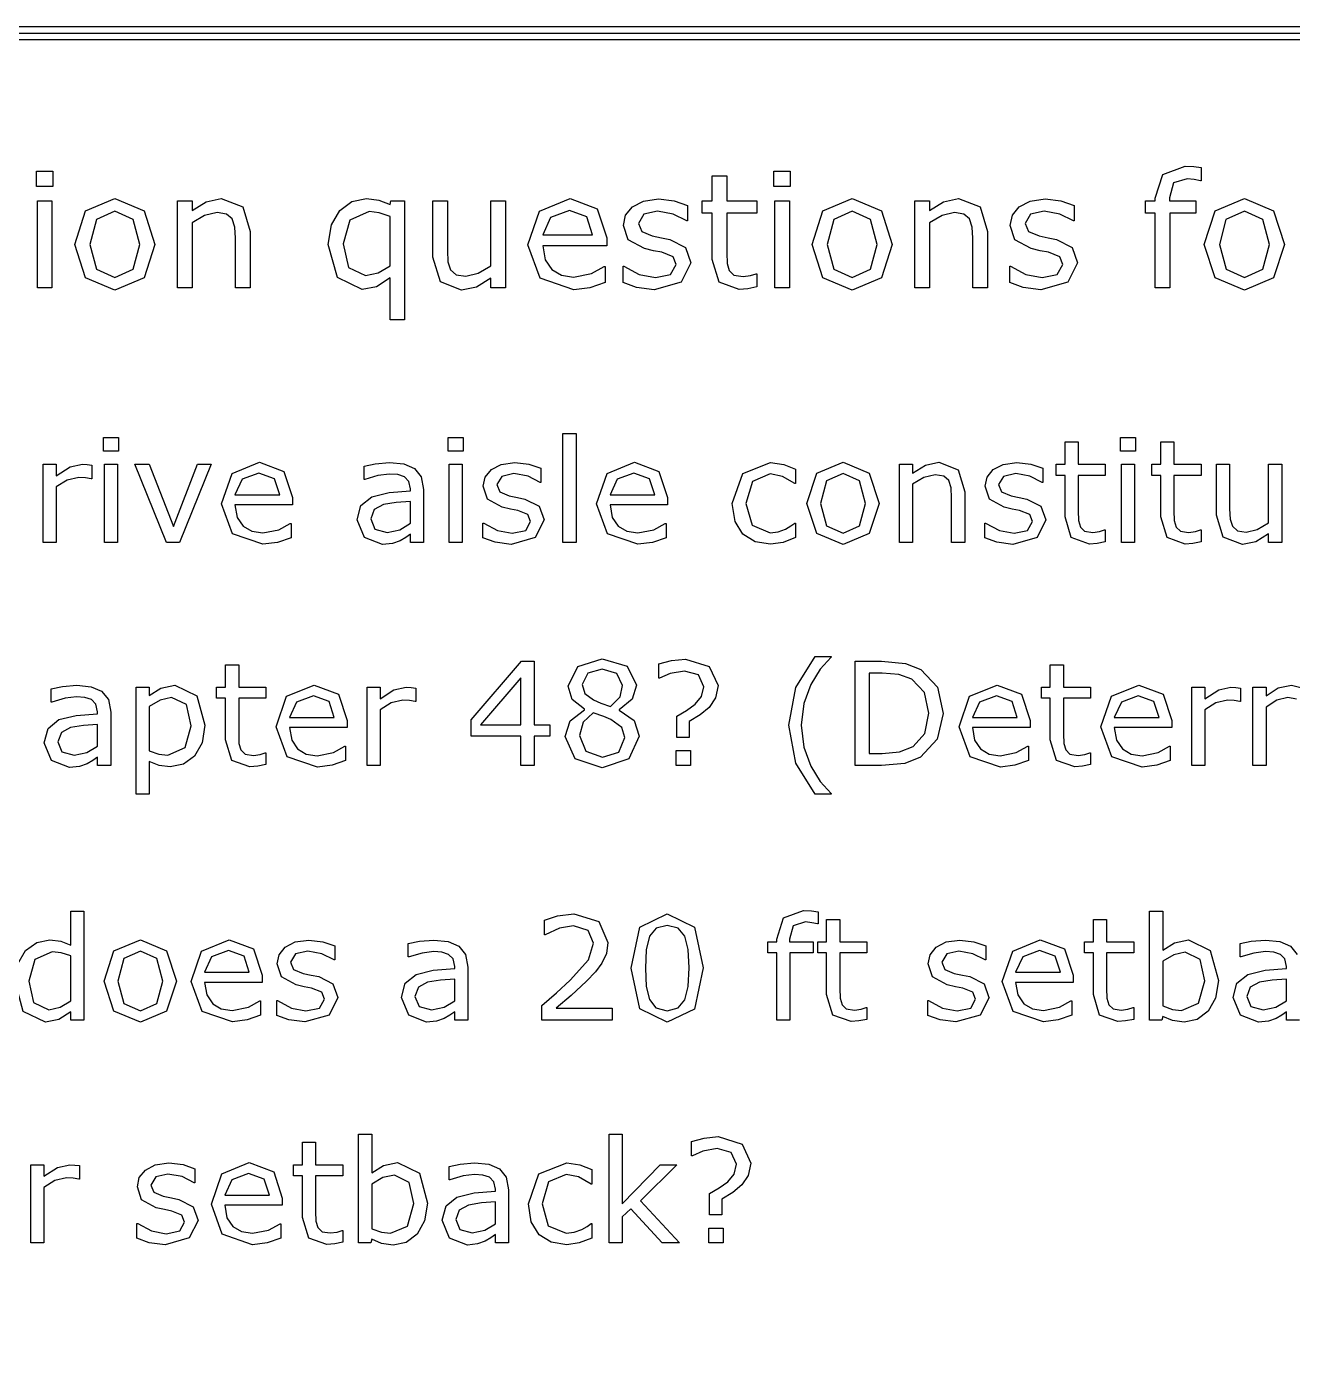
# Model space of a CAD drawing. Extents: x -17 to 192, y 167 to 459.
# Drawn here: x 128.22 to 149.25, y 263.16 to 285.33 of the extents above; entities that cross this region are included whole.
import ezdxf

# ---------------------------------------------------------------- set-up
doc = ezdxf.new("R2010")
doc.units = 0
doc.header["$MEASUREMENT"] = 0
doc.layers.add('Layer 1', color=7, linetype='Continuous')

msp = doc.modelspace()

# ---------------------------------------------------------------- linework, layer by layer
at = {"layer": 'Layer 1', "color": 7}
for points in [[(94.720714, 285.32699), (94.267482, 285.235512), (93.897411, 284.986025), (93.647924, 284.615954), (93.556446, 284.162722), (93.556446, 239.183612), (93.647924, 238.73038), (93.897411, 238.360309), (94.267482, 238.110822), (94.720714, 238.019344), (174.095614, 238.019344), (174.548846, 238.110822), (174.918917, 238.360309), (175.168404, 238.73038), (175.259882, 239.183612), (175.259882, 284.162722), (175.168404, 284.615954), (174.918917, 284.986025), (174.548846, 285.235512), (174.095614, 285.32699), (94.720714, 285.32699)], [(94.720714, 285.221054), (174.095614, 285.221054), (174.50833, 285.13814), (174.844648, 284.911756), (175.071032, 284.575438), (175.153946, 284.162722), (175.153946, 239.183612), (175.071032, 238.770896), (174.844648, 238.434578), (174.50833, 238.208194), (174.095614, 238.12528), (94.720714, 238.12528), (94.307998, 238.208194), (93.97168, 238.434578), (93.745296, 238.770896), (93.662382, 239.183612), (93.662382, 284.162722), (93.745296, 284.575438), (93.97168, 284.911756), (94.307998, 285.13814), (94.720714, 285.221054), (94.720714, 285.221054)], [(94.720714, 285.115118), (174.095614, 285.115118), (174.467815, 285.040769), (174.77038, 284.837488), (174.973661, 284.534923), (175.04801, 284.162722), (175.04801, 239.183612), (174.973661, 238.811411), (174.77038, 238.508846), (174.467815, 238.305565), (174.095614, 238.231216), (94.720714, 238.231216), (94.348513, 238.305565), (94.045948, 238.508846), (93.842667, 238.811411), (93.768318, 239.183612), (93.768318, 284.162722), (93.842667, 284.534923), (94.045948, 284.837488), (94.348513, 285.040769), (94.720714, 285.115118), (94.720714, 285.115118)], [(128.652709, 282.672376), (128.378823, 282.672376), (128.378823, 282.924299), (128.652709, 282.924299), (128.652709, 282.672376)], [(140.354823, 281.000646), (140.204961, 280.97093), (140.061559, 280.959315), (139.725663, 281.078171), (139.610683, 281.459284), (139.610683, 282.226678), (139.44661, 282.226678), (139.44661, 282.430799), (139.610683, 282.430799), (139.610683, 282.845501), (139.85356, 282.845501), (139.85356, 282.430799), (140.354823, 282.430799), (140.354823, 282.226678), (139.85356, 282.226678), (139.85356, 281.569097), (139.858719, 281.390813), (139.89489, 281.271957), (139.972405, 281.195733), (140.124853, 281.172476), (140.248876, 281.189277), (140.341893, 281.21899), (140.354805, 281.21899), (140.354823, 281.000646)], [(140.90905, 282.672376), (140.635167, 282.672376), (140.635167, 282.924299), (140.90905, 282.924299), (140.90905, 282.672376)], [(147.739374, 282.762808), (147.726463, 282.762808), (147.62182, 282.786065), (147.508131, 282.798977), (147.280754, 282.729214), (147.210991, 282.479876), (147.210991, 282.430783), (147.64895, 282.430783), (147.64895, 282.226662), (147.218744, 282.226662), (147.218744, 280.987726), (146.975857, 280.987726), (146.975857, 282.226668), (146.811783, 282.226668), (146.811783, 282.430788), (146.975857, 282.430788), (146.975857, 282.47859), (147.103756, 282.872621), (147.473241, 283.010855), (147.619227, 283.003102), (147.739374, 282.985005), (147.739374, 282.762808)], [(128.637207, 280.987726), (128.394327, 280.987726), (128.394327, 282.430788), (128.637207, 282.430788), (128.637207, 280.987726)], [(130.347693, 281.708611), (130.166827, 281.151799), (129.68236, 280.947676), (129.19531, 281.151799), (129.015735, 281.708611), (129.19531, 282.265424), (129.68236, 282.470838), (130.166827, 282.265424), (130.347693, 281.708611), (130.347693, 281.708611)], [(131.930283, 280.987726), (131.687404, 280.987726), (131.687404, 281.809381), (131.675789, 281.995414), (131.633157, 282.132357), (131.54014, 282.212457), (131.382525, 282.239587), (131.174528, 282.190494), (130.966532, 282.065179), (130.966532, 280.987726), (130.723653, 280.987726), (130.723653, 282.430788), (130.966532, 282.430788), (130.966532, 282.270591), (131.201659, 282.417869), (131.450997, 282.470838), (131.807564, 282.330019), (131.930297, 281.92436), (131.930283, 280.987726)], [(134.498598, 280.455459), (134.255719, 280.455459), (134.255719, 281.150505), (134.032218, 281.005813), (133.791924, 280.959304), (133.381095, 281.156967), (133.22865, 281.704735), (133.28162, 282.032882), (133.42373, 282.273176), (133.623974, 282.419162), (133.866854, 282.470838), (134.072268, 282.444988), (134.255719, 282.368767), (134.271224, 282.430778), (134.498601, 282.430778), (134.498598, 280.455459)], [(136.172911, 280.987726), (135.930032, 280.987726), (135.930032, 281.147923), (135.694905, 280.999354), (135.446859, 280.947676), (135.092876, 281.08591), (134.966267, 281.494154), (134.966267, 282.430788), (135.209147, 282.430788), (135.209147, 281.609134), (135.219492, 281.420515), (135.263415, 281.287448), (135.35385, 281.204766), (135.515338, 281.178943), (135.720752, 281.228034), (135.93004, 281.353351), (135.93004, 282.430801), (136.172919, 282.430801), (136.172911, 280.987726)], [(137.858853, 281.684066), (136.795613, 281.684066), (136.83566, 281.451521), (136.945473, 281.290033), (137.104379, 281.197016), (137.308499, 281.16601), (137.604348, 281.224144), (137.817512, 281.340418), (137.830423, 281.340418), (137.830423, 281.075575), (137.579792, 280.989017), (137.311076, 280.954137), (136.750388, 281.147923), (136.548849, 281.700859), (136.741344, 282.262841), (137.250357, 282.470838), (137.699942, 282.300306), (137.858845, 281.815839), (137.858853, 281.684066)], [(139.257992, 281.403722), (139.093918, 281.079452), (138.64821, 280.952843), (138.353655, 280.990311), (138.130154, 281.074284), (138.130154, 281.346876), (138.143065, 281.346876), (138.398864, 281.208642), (138.668874, 281.158258), (138.919503, 281.209933), (139.009937, 281.372715), (138.960844, 281.501906), (138.772225, 281.576836), (138.636576, 281.603966), (138.485422, 281.637555), (138.215413, 281.784835), (138.136607, 282.025129), (138.172781, 282.193076), (138.285175, 282.333895), (138.468627, 282.429497), (138.719258, 282.465671), (138.980222, 282.433373), (139.201138, 282.357149), (139.201138, 282.097477), (139.188226, 282.097477), (138.96214, 282.212457), (138.701177, 282.260256), (138.476384, 282.208581), (138.384659, 282.057427), (138.44021, 281.923069), (138.615909, 281.84943), (138.765772, 281.818424), (138.905297, 281.790003), (139.166263, 281.656936), (139.257989, 281.403722), (139.257992, 281.403722)], [(140.893548, 280.987726), (140.650669, 280.987726), (140.650669, 282.430788), (140.893548, 282.430788), (140.893548, 280.987726)], [(142.604035, 281.708611), (142.423169, 281.151799), (141.938702, 280.947676), (141.451652, 281.151799), (141.272077, 281.708611), (141.451652, 282.265424), (141.938702, 282.470838), (142.423169, 282.265424), (142.604035, 281.708611), (142.604035, 281.708611)], [(144.186625, 280.987726), (143.943746, 280.987726), (143.943746, 281.809381), (143.932131, 281.995414), (143.889498, 282.132357), (143.796482, 282.212457), (143.63887, 282.239587), (143.43087, 282.190494), (143.222874, 282.065179), (143.222874, 280.987726), (142.979994, 280.987726), (142.979994, 282.430788), (143.222874, 282.430788), (143.222874, 282.270591), (143.458001, 282.417869), (143.707338, 282.470838), (144.063906, 282.330019), (144.186638, 281.92436), (144.186625, 280.987726)], [(145.685239, 281.403722), (145.521166, 281.079452), (145.075457, 280.952843), (144.780902, 280.990311), (144.557401, 281.074284), (144.557401, 281.346876), (144.570313, 281.346876), (144.826112, 281.208642), (145.096121, 281.158258), (145.34675, 281.209933), (145.437185, 281.372715), (145.388091, 281.501906), (145.199473, 281.576836), (145.063824, 281.603966), (144.91267, 281.637555), (144.64266, 281.784835), (144.563854, 282.025129), (144.600028, 282.193076), (144.712423, 282.333895), (144.895874, 282.429497), (145.146506, 282.465671), (145.407472, 282.433373), (145.628388, 282.357149), (145.628388, 282.097477), (145.615477, 282.097477), (145.389393, 282.212457), (145.128427, 282.260256), (144.903635, 282.208581), (144.811909, 282.057427), (144.867461, 281.923069), (145.04316, 281.84943), (145.193022, 281.818424), (145.332547, 281.790003), (145.593514, 281.656936), (145.685239, 281.403722), (145.685239, 281.403722)], [(149.123008, 281.708611), (148.942142, 281.151799), (148.457677, 280.947676), (147.970628, 281.151799), (147.79105, 281.708611), (147.970628, 282.265424), (148.457677, 282.470838), (148.942142, 282.265424), (149.123008, 281.708611), (149.123008, 281.708611)], [(130.097062, 281.708611), (129.987252, 282.124607), (129.68236, 282.261548), (129.374885, 282.124607), (129.266366, 281.708611), (129.376179, 281.296492), (129.68236, 281.156967), (129.985958, 281.295201), (130.097062, 281.708611), (130.097062, 281.708611)], [(134.255719, 281.354629), (134.255719, 282.171116), (134.077435, 282.234417), (133.909486, 282.252515), (133.589094, 282.109113), (133.479282, 281.716374), (133.567131, 281.326218), (133.846184, 281.190566), (134.058057, 281.235783), (134.255719, 281.354639), (134.255719, 281.354629)], [(137.622435, 281.8701), (137.525542, 282.165948), (137.237445, 282.270591), (136.926095, 282.155611), (136.795613, 281.8701), (137.622435, 281.8701)], [(142.353406, 281.708611), (142.243594, 282.124607), (141.938702, 282.261548), (141.631227, 282.124607), (141.522708, 281.708611), (141.632521, 281.296492), (141.938702, 281.156967), (142.2423, 281.295201), (142.353406, 281.708611), (142.353406, 281.708611)], [(148.87238, 281.708611), (148.762567, 282.124607), (148.457677, 282.261548), (148.150203, 282.124607), (148.041681, 281.708611), (148.151494, 281.296492), (148.457677, 281.156967), (148.761276, 281.295201), (148.87238, 281.708611), (148.87238, 281.708611)], [(129.742047, 278.270583), (129.495551, 278.270583), (129.495551, 278.497312), (129.742047, 278.497312), (129.742047, 278.270583)], [(135.469597, 278.270583), (135.223101, 278.270583), (135.223101, 278.497312), (135.469597, 278.497312), (135.469597, 278.270583)], [(137.349713, 276.754398), (137.13112, 276.754398), (137.13112, 278.563587), (137.349713, 278.563587), (137.349713, 276.754398)], [(146.145674, 276.766026), (146.010801, 276.739282), (145.88174, 276.728831), (145.579432, 276.835802), (145.475949, 277.178802), (145.475949, 277.869459), (145.328285, 277.869459), (145.328285, 278.053167), (145.475949, 278.053167), (145.475949, 278.426401), (145.694542, 278.426401), (145.694542, 278.053167), (146.145674, 278.053167), (146.145674, 277.869459), (145.694542, 277.869459), (145.694542, 277.277635), (145.699199, 277.117178), (145.731755, 277.01021), (145.801518, 276.941609), (145.93872, 276.92068), (146.05034, 276.935788), (146.134057, 276.96253), (146.145672, 276.96253), (146.145674, 276.766026)], [(146.644482, 278.270583), (146.397986, 278.270583), (146.397986, 278.497312), (146.644482, 278.497312), (146.644482, 278.270583)], [(147.737437, 276.766013), (147.602561, 276.739269), (147.4735, 276.728818), (147.171193, 276.835789), (147.067712, 277.178789), (147.067712, 277.869446), (146.920045, 277.869446), (146.920045, 278.053154), (147.067712, 278.053154), (147.067712, 278.426388), (147.286302, 278.426388), (147.286302, 278.053154), (147.737437, 278.053154), (147.737437, 277.869446), (147.286302, 277.869446), (147.286302, 277.277621), (147.290959, 277.117165), (147.323513, 277.010197), (147.393279, 276.941596), (147.530478, 276.920667), (147.6421, 276.935775), (147.725814, 276.962516), (147.73743, 276.962516), (147.737437, 276.766013)], [(129.301376, 277.814796), (129.289761, 277.814796), (129.194416, 277.831068), (129.086283, 277.836889), (128.890947, 277.791542), (128.709562, 277.676433), (128.709562, 276.754398), (128.490972, 276.754398), (128.490972, 278.053154), (128.709562, 278.053154), (128.709562, 277.861305), (128.93862, 278.008971), (129.142094, 278.053154), (129.224647, 278.049661), (129.301387, 278.03921), (129.301376, 277.814796)], [(129.728093, 276.754398), (129.509502, 276.754398), (129.509502, 278.053154), (129.728093, 278.053154), (129.728093, 276.754398)], [(131.283812, 278.053154), (130.758263, 276.754398), (130.538508, 276.754398), (130.016449, 278.053154), (130.253642, 278.053154), (130.655943, 277.019497), (131.054754, 278.053154), (131.283812, 278.053154)], [(132.636053, 277.381103), (131.679136, 277.381103), (131.71518, 277.171815), (131.81401, 277.026474), (131.957025, 276.942757), (132.140735, 276.914854), (132.406996, 276.967176), (132.598845, 277.071821), (132.61046, 277.071821), (132.61046, 276.833463), (132.384893, 276.75556), (132.143045, 276.724167), (131.638427, 276.898575), (131.457042, 277.396218), (131.630289, 277.902), (132.088398, 278.089198), (132.493025, 277.935719), (132.63604, 277.499699), (132.636053, 277.381103)], [(134.813823, 276.754398), (134.596396, 276.754398), (134.596396, 276.892762), (134.517331, 276.836951), (134.421988, 276.781139), (134.296415, 276.736957), (134.130145, 276.718357), (133.83249, 276.834628), (133.710403, 277.131122), (133.773191, 277.369479), (133.954573, 277.513656), (134.239439, 277.584583), (134.596396, 277.612486), (134.596396, 277.646207), (134.569652, 277.769455), (134.495238, 277.846192), (134.383619, 277.882239), (134.247581, 277.891552), (134.055732, 277.868295), (133.837141, 277.803184), (133.825526, 277.803184), (133.825526, 278.025262), (134.010398, 278.063631), (134.248755, 278.08456), (134.487113, 278.061303), (134.663846, 277.984563), (134.775466, 277.8462), (134.813836, 277.635748), (134.813823, 276.754398)], [(135.455643, 276.754398), (135.237052, 276.754398), (135.237052, 278.053154), (135.455643, 278.053154), (135.455643, 276.754398)], [(136.816025, 277.128794), (136.668359, 276.836951), (136.267222, 276.723005), (136.00212, 276.756724), (135.800971, 276.832299), (135.800971, 277.077634), (135.812613, 277.077634), (136.042829, 276.953222), (136.285838, 276.907877), (136.511406, 276.954386), (136.592797, 277.100888), (136.548611, 277.217159), (136.378855, 277.284599), (136.256771, 277.30902), (136.120733, 277.339251), (135.877724, 277.471802), (135.806797, 277.688066), (135.839354, 277.83922), (135.94051, 277.965955), (136.105617, 278.051998), (136.331185, 278.084552), (136.566053, 278.055485), (136.764879, 277.986884), (136.764879, 277.753178), (136.753264, 277.753178), (136.549789, 277.856661), (136.314918, 277.89968), (136.112605, 277.853172), (136.030052, 277.717134), (136.080051, 277.596211), (136.238179, 277.529936), (136.373055, 277.50203), (136.498629, 277.476445), (136.733497, 277.356687), (136.816052, 277.128794), (136.816025, 277.128794)], [(138.869385, 277.381103), (137.912468, 277.381103), (137.948512, 277.171815), (138.047342, 277.026474), (138.190357, 276.942757), (138.374067, 276.914854), (138.64033, 276.967176), (138.832177, 277.071821), (138.843792, 277.071821), (138.843792, 276.833463), (138.618225, 276.75556), (138.37638, 276.724167), (137.871759, 276.898575), (137.690374, 277.396218), (137.863621, 277.902), (138.32173, 278.089198), (138.726357, 277.935719), (138.869372, 277.499699), (138.869385, 277.381103)], [(140.998321, 276.835789), (140.790194, 276.754398), (140.582068, 276.725331), (140.323946, 276.766026), (140.122794, 276.891598), (139.991408, 277.103214), (139.944899, 277.402031), (140.119307, 277.902), (140.582068, 278.083385), (140.800659, 278.051992), (140.998321, 277.975253), (140.998321, 277.732244), (140.986705, 277.732244), (140.779741, 277.852005), (140.572779, 277.893862), (140.27861, 277.768288), (140.171639, 277.402031), (140.276284, 277.040425), (140.572779, 276.914854), (140.707652, 276.93229), (140.8309, 276.977637), (140.92043, 277.028797), (140.986705, 277.07647), (140.998321, 277.07647), (140.998321, 276.835789)], [(142.385445, 277.403195), (142.222665, 276.902064), (141.786646, 276.718354), (141.3483, 276.902064), (141.186683, 277.403195), (141.3483, 277.904326), (141.786646, 278.089198), (142.222665, 277.904326), (142.385445, 277.403195), (142.385445, 277.403195)], [(143.809774, 276.754398), (143.591184, 276.754398), (143.591184, 277.493886), (143.580706, 277.661317), (143.542336, 277.784565), (143.45862, 277.856656), (143.316769, 277.881077), (143.129571, 277.836894), (142.942373, 277.724111), (142.942373, 276.754398), (142.723783, 276.754398), (142.723783, 278.053154), (142.942373, 278.053154), (142.942373, 277.908977), (143.153989, 278.041528), (143.378393, 278.089198), (143.699303, 277.962463), (143.809761, 277.59737), (143.809774, 276.754398)], [(145.158528, 277.128794), (145.010862, 276.836951), (144.609725, 276.723005), (144.344626, 276.756724), (144.143474, 276.832299), (144.143474, 277.077634), (144.15509, 277.077634), (144.385306, 276.953222), (144.628315, 276.907877), (144.853882, 276.954386), (144.935273, 277.100888), (144.891091, 277.217159), (144.721332, 277.284599), (144.599248, 277.30902), (144.46321, 277.339251), (144.220201, 277.471802), (144.149274, 277.688066), (144.181831, 277.83922), (144.282989, 277.965955), (144.448094, 278.051998), (144.673662, 278.084552), (144.908529, 278.055485), (145.107355, 277.986884), (145.107355, 277.753178), (145.09574, 277.753178), (144.892265, 277.856661), (144.657395, 277.89968), (144.455084, 277.853172), (144.372529, 277.717134), (144.422527, 277.596211), (144.580658, 277.529936), (144.715532, 277.50203), (144.841106, 277.476445), (145.075976, 277.356687), (145.158528, 277.128794), (145.158528, 277.128794)], [(146.630528, 276.754398), (146.411938, 276.754398), (146.411938, 278.053154), (146.630528, 278.053154), (146.630528, 276.754398)], [(149.07805, 276.754398), (148.85946, 276.754398), (148.85946, 276.898575), (148.647846, 276.764862), (148.424605, 276.718354), (148.106017, 276.842763), (147.992072, 277.210185), (147.992072, 278.053154), (148.210663, 278.053154), (148.210663, 277.313666), (148.219976, 277.143909), (148.259507, 277.024148), (148.340898, 276.949734), (148.486239, 276.926477), (148.671111, 276.97066), (148.859471, 277.083444), (148.859471, 278.053151), (149.078061, 278.053151), (149.07805, 276.754398)], [(132.423276, 277.548533), (132.336072, 277.814796), (132.076786, 277.908977), (131.796568, 277.805496), (131.679136, 277.548533), (132.423276, 277.548533)], [(138.656608, 277.548533), (138.569404, 277.814796), (138.310118, 277.908977), (138.029903, 277.805496), (137.912468, 277.548533), (138.656608, 277.548533)], [(142.159877, 277.403195), (142.061047, 277.777591), (141.786646, 277.900839), (141.509918, 277.777591), (141.41225, 277.403195), (141.51108, 277.032287), (141.786646, 276.906713), (142.059883, 277.031125), (142.159877, 277.403195), (142.159877, 277.403195)], [(134.596396, 277.074147), (134.596396, 277.435752), (134.360364, 277.418316), (134.146423, 277.384598), (133.994107, 277.300881), (133.935971, 277.14624), (134.003408, 276.977645), (134.209211, 276.921834), (134.419663, 276.966017), (134.596396, 277.074152), (134.596396, 277.074147)], [(141.586658, 272.571195), (141.320395, 272.571195), (141.000646, 273.08628), (140.886701, 273.71531), (141.000646, 274.344341), (141.320395, 274.859425), (141.586658, 274.859425), (141.586658, 274.84781), (141.406437, 274.65131), (141.248307, 274.393185), (141.134359, 274.078091), (141.09134, 273.715321), (141.133197, 273.35139), (141.248307, 273.037457), (141.407599, 272.779332), (141.586658, 272.582834), (141.586658, 272.571195)], [(132.191895, 273.061856), (132.057019, 273.035112), (131.927958, 273.024661), (131.62565, 273.131632), (131.522169, 273.474632), (131.522169, 274.165289), (131.374503, 274.165289), (131.374503, 274.348997), (131.522169, 274.348997), (131.522169, 274.722231), (131.74076, 274.722231), (131.74076, 274.348997), (132.191895, 274.348997), (132.191895, 274.165289), (131.74076, 274.165289), (131.74076, 273.573465), (131.745417, 273.413008), (131.777971, 273.30604), (131.847733, 273.237439), (131.984936, 273.216511), (132.096555, 273.231618), (132.180272, 273.25836), (132.191887, 273.25836), (132.191895, 273.061856)], [(136.911368, 273.537407), (136.654408, 273.537407), (136.654408, 273.050236), (136.431166, 273.050236), (136.431166, 273.537415), (135.602148, 273.537415), (135.602148, 273.80484), (136.440466, 274.781524), (136.654408, 274.781524), (136.654408, 273.723449), (136.911368, 273.723449), (136.911368, 273.537407)], [(138.398483, 273.532756), (138.222914, 273.159525), (137.783407, 273.010697), (137.334598, 273.156035), (137.168328, 273.528105), (137.252045, 273.788555), (137.488074, 273.974588), (137.488074, 273.981573), (137.281112, 274.144353), (137.214837, 274.365269), (137.375293, 274.690831), (137.783407, 274.821056), (138.197334, 274.696646), (138.351975, 274.380385), (138.278725, 274.149004), (138.063622, 273.972271), (138.063622, 273.965286), (138.312443, 273.793204), (138.398483, 273.532753), (138.398483, 273.532756)], [(138.12292, 274.378051), (138.026413, 274.575716), (137.782243, 274.65013), (137.54156, 274.580364), (137.448543, 274.392005), (137.495051, 274.246664), (137.638066, 274.138532), (137.761314, 274.083885), (137.919445, 274.028074), (138.078737, 274.187366), (138.12292, 274.378051), (138.12292, 274.378051)], [(139.708867, 274.374564), (139.668172, 274.171089), (139.561201, 274.014122), (139.411212, 273.88971), (139.230991, 273.776926), (139.230991, 273.515315), (139.022865, 273.515315), (139.022865, 273.869943), (139.185644, 273.964124), (139.329821, 274.067605), (139.434466, 274.192017), (139.471674, 274.357123), (139.382144, 274.552459), (139.153087, 274.617573), (138.91473, 274.578039), (138.737999, 274.497812), (138.726383, 274.497812), (138.726383, 274.735008), (138.932184, 274.790816), (139.16938, 274.816402), (139.56354, 274.694318), (139.708881, 274.374569), (139.708867, 274.374564)], [(143.45282, 273.914137), (143.349339, 273.486256), (143.076099, 273.1886), (142.811, 273.082793), (142.427302, 273.050236), (141.990121, 273.050236), (141.990121, 274.781524), (142.422653, 274.781524), (142.824951, 274.744316), (143.078425, 274.644322), (143.35399, 274.350156), (143.45282, 273.914137), (143.45282, 273.914137)], [(145.900342, 273.06187), (145.765466, 273.035126), (145.636405, 273.024675), (145.334098, 273.131646), (145.230617, 273.474646), (145.230617, 274.165303), (145.08295, 274.165303), (145.08295, 274.34901), (145.230617, 274.34901), (145.230617, 274.722244), (145.449207, 274.722244), (145.449207, 274.34901), (145.900342, 274.34901), (145.900342, 274.165303), (145.449207, 274.165303), (145.449207, 273.573478), (145.453864, 273.413022), (145.486421, 273.306053), (145.556183, 273.237452), (145.693383, 273.216524), (145.805005, 273.231631), (145.888719, 273.258373), (145.900335, 273.258373), (145.900342, 273.06187)], [(136.431166, 273.723441), (136.431166, 274.504789), (135.760276, 273.723441), (136.431166, 273.723441)], [(143.212137, 273.917629), (143.141213, 274.260632), (142.929597, 274.480384), (142.712168, 274.560613), (142.436604, 274.58387), (142.22034, 274.58387), (142.22034, 273.247906), (142.436604, 273.247906), (142.726122, 273.272327), (142.954015, 273.363018), (143.147026, 273.580447), (143.212137, 273.917634), (143.212137, 273.917629)], [(129.612983, 273.050236), (129.395557, 273.050236), (129.395557, 273.1886), (129.316492, 273.132789), (129.221149, 273.076977), (129.095575, 273.032795), (128.929306, 273.014195), (128.63165, 273.130466), (128.509564, 273.42696), (128.572352, 273.665317), (128.753737, 273.809494), (129.038603, 273.880421), (129.395557, 273.908324), (129.395557, 273.942045), (129.368813, 274.065293), (129.294399, 274.14203), (129.182779, 274.178077), (129.046741, 274.18739), (128.854892, 274.164133), (128.636302, 274.099022), (128.624687, 274.099022), (128.624687, 274.3211), (128.809559, 274.359469), (129.047916, 274.380398), (129.286274, 274.357141), (129.463007, 274.280401), (129.574629, 274.142038), (129.612997, 273.931586), (129.612983, 273.050236)], [(131.176841, 273.71531), (131.131494, 273.425793), (131.003595, 273.204877), (130.822212, 273.071165), (130.602458, 273.024656), (130.418747, 273.046749), (130.252481, 273.115347), (130.252481, 272.571195), (130.03389, 272.571195), (130.03389, 274.348992), (130.252481, 274.348992), (130.252481, 274.212954), (130.447817, 274.33504), (130.680359, 274.385036), (131.045454, 274.207141), (131.176841, 273.71531), (131.176841, 273.71531)], [(133.542972, 273.676933), (132.586055, 273.676933), (132.622099, 273.467645), (132.720931, 273.322304), (132.863944, 273.238587), (133.047654, 273.210684), (133.313918, 273.263006), (133.505767, 273.367651), (133.517382, 273.367651), (133.517382, 273.129293), (133.291814, 273.05139), (133.04997, 273.019997), (132.545349, 273.194405), (132.363967, 273.692048), (132.53721, 274.19783), (132.995323, 274.385028), (133.399947, 274.231549), (133.542962, 273.795529), (133.542972, 273.676933)], [(133.330195, 273.844363), (133.242991, 274.110626), (132.983705, 274.204807), (132.70349, 274.101326), (132.586055, 273.844363), (133.330195, 273.844363)], [(134.684762, 274.110626), (134.673147, 274.110626), (134.577804, 274.126898), (134.469672, 274.132719), (134.274335, 274.087372), (134.09295, 273.972263), (134.09295, 273.050236), (133.87436, 273.050236), (133.87436, 274.348992), (134.09295, 274.348992), (134.09295, 274.157143), (134.322008, 274.304809), (134.525483, 274.348992), (134.608035, 274.345499), (134.684775, 274.335048), (134.684762, 274.110626)], [(144.894591, 273.676946), (143.937674, 273.676946), (143.973718, 273.467658), (144.07255, 273.322317), (144.215563, 273.238601), (144.399273, 273.210698), (144.665536, 273.263019), (144.857383, 273.367664), (144.868998, 273.367664), (144.868998, 273.129307), (144.64343, 273.051403), (144.401586, 273.02001), (143.896965, 273.194418), (143.71558, 273.692061), (143.888826, 274.197844), (144.346936, 274.385041), (144.751563, 274.231562), (144.894578, 273.795542), (144.894591, 273.676946)], [(144.681813, 273.844377), (144.594609, 274.11064), (144.335323, 274.204821), (144.055109, 274.10134), (143.937674, 273.844377), (144.681813, 273.844377)], [(147.25142, 273.676946), (146.294502, 273.676946), (146.330549, 273.467658), (146.429379, 273.322317), (146.572394, 273.238601), (146.756102, 273.210698), (147.022365, 273.263019), (147.214214, 273.367664), (147.225829, 273.367664), (147.225829, 273.129307), (147.000264, 273.051403), (146.758417, 273.02001), (146.253799, 273.194418), (146.072414, 273.692061), (146.245658, 274.197844), (146.70377, 274.385041), (147.108397, 274.231562), (147.251409, 273.795542), (147.25142, 273.676946)], [(147.038642, 273.844377), (146.951438, 274.11064), (146.692152, 274.204821), (146.411938, 274.10134), (146.294502, 273.844377), (147.038642, 273.844377)], [(148.393209, 274.11064), (148.381594, 274.11064), (148.286251, 274.126912), (148.178119, 274.132732), (147.98278, 274.087385), (147.801398, 273.972276), (147.801398, 273.050236), (147.582807, 273.050236), (147.582807, 274.348992), (147.801398, 274.348992), (147.801398, 274.157143), (148.030453, 274.304809), (148.233927, 274.348992), (148.31648, 274.345499), (148.39322, 274.335048), (148.393209, 274.11064)], [(149.321102, 274.15133), (149.176925, 274.176915), (148.996704, 274.132732), (148.817645, 274.019949), (148.817645, 273.050236), (148.599055, 273.050236), (148.599055, 274.348992), (148.817645, 274.348992), (148.817645, 274.204815), (149.02112, 274.337366), (149.238549, 274.385036), (149.462953, 274.329225)], [(130.951273, 273.70949), (130.871046, 274.060631), (130.62455, 274.176902), (130.435027, 274.136206), (130.252481, 274.029238), (130.252481, 273.293237), (130.411773, 273.236264), (130.564088, 273.221157), (130.848954, 273.344405), (130.951273, 273.709497), (130.951273, 273.70949)], [(138.158964, 273.510663), (138.111291, 273.681584), (137.927584, 273.811809), (137.807823, 273.859479), (137.634579, 273.921103), (137.465984, 273.766462), (137.403196, 273.545546), (137.511331, 273.28626), (137.78573, 273.18394), (138.056645, 273.271144), (138.158964, 273.510663), (138.158964, 273.510663)], [(129.395557, 273.369985), (129.395557, 273.73159), (129.159525, 273.714154), (128.945583, 273.680436), (128.793268, 273.596719), (128.735131, 273.442078), (128.802571, 273.273483), (129.008372, 273.217672), (129.218824, 273.261855), (129.395557, 273.36999), (129.395557, 273.369985)], [(139.249594, 273.050236), (139.0124, 273.050236), (139.0124, 273.295571), (139.249594, 273.295571), (139.249594, 273.050236)], [(129.167664, 268.816908), (128.949073, 268.816908), (128.949073, 268.952946), (128.752573, 268.826211), (128.530495, 268.780864), (128.160751, 268.959923), (128.024713, 269.456402), (128.071221, 269.750571), (128.199118, 269.970326), (128.382829, 270.1052), (128.601419, 270.151708), (128.782804, 270.129615), (128.949073, 270.06334), (128.949073, 270.626095), (129.167664, 270.626095), (129.167664, 268.816908)], [(137.950838, 268.816908), (136.778817, 268.816908), (136.778817, 269.059917), (137.022988, 269.269205), (137.252045, 269.477331), (137.557839, 269.820334), (137.640392, 270.095897), (137.550862, 270.306349), (137.303202, 270.383089), (137.074147, 270.345883), (136.833464, 270.231935), (136.821849, 270.231935), (136.821849, 270.476108), (137.041601, 270.550522), (137.309028, 270.58424), (137.726442, 270.455177), (137.877596, 270.107525), (137.852011, 269.922653), (137.778761, 269.761035), (137.67179, 269.619185), (137.524126, 269.464541), (137.267163, 269.227348), (137.019506, 269.015732), (137.950843, 269.015732), (137.950838, 268.816908)], [(139.462371, 269.683134), (139.315869, 268.998293), (138.863572, 268.780864), (138.407786, 269.00178), (138.264771, 269.680809), (138.410112, 270.36216), (138.863572, 270.583076), (139.318195, 270.358673), (139.462371, 269.683134), (139.462371, 269.683134)], [(141.37039, 270.414484), (141.358775, 270.414484), (141.264594, 270.435412), (141.162275, 270.447028), (140.957638, 270.384242), (140.89485, 270.159836), (140.89485, 270.115653), (141.289013, 270.115653), (141.289013, 269.931945), (140.901827, 269.931945), (140.901827, 268.816908), (140.683237, 268.816908), (140.683237, 269.931956), (140.53557, 269.931956), (140.53557, 270.115664), (140.683237, 270.115664), (140.683237, 270.158685), (140.798346, 270.513314), (141.130882, 270.637726), (141.262269, 270.630741), (141.370401, 270.614469), (141.37039, 270.414484)], [(142.183131, 268.828536), (142.048257, 268.801792), (141.919194, 268.791341), (141.616889, 268.898312), (141.513406, 269.241312), (141.513406, 269.931969), (141.365742, 269.931969), (141.365742, 270.115677), (141.513406, 270.115677), (141.513406, 270.488911), (141.731996, 270.488911), (141.731996, 270.115677), (142.183131, 270.115677), (142.183131, 269.931969), (141.731996, 269.931969), (141.731996, 269.340145), (141.736653, 269.179688), (141.76921, 269.07272), (141.838972, 269.004119), (141.976174, 268.98319), (142.087794, 268.998298), (142.171511, 269.02504), (142.183126, 269.02504), (142.183131, 268.828536)], [(146.617738, 268.828536), (146.482864, 268.801792), (146.353803, 268.791341), (146.051496, 268.898312), (145.948012, 269.241312), (145.948012, 269.931969), (145.800349, 269.931969), (145.800349, 270.115677), (145.948012, 270.115677), (145.948012, 270.488911), (146.166606, 270.488911), (146.166606, 270.115677), (146.617738, 270.115677), (146.617738, 269.931969), (146.166606, 269.931969), (146.166606, 269.340145), (146.171262, 269.179688), (146.203819, 269.07272), (146.273582, 269.004119), (146.410784, 268.98319), (146.522404, 268.998298), (146.60612, 269.02504), (146.617735, 269.02504), (146.617738, 268.828536)], [(148.024629, 269.476169), (147.978121, 269.183165), (147.854873, 268.964574), (147.673488, 268.826211), (147.456059, 268.780864), (147.263048, 268.807605), (147.100266, 268.877371), (147.086315, 268.816908), (146.881676, 268.816908), (146.881676, 270.626097), (147.100266, 270.626097), (147.100266, 269.979626), (147.295605, 270.102874), (147.528147, 270.151708), (147.890917, 269.974975), (148.024629, 269.476169), (148.024629, 269.476169)], [(139.156577, 269.155259), (139.211224, 269.376176), (139.226332, 269.683134), (139.211224, 269.99009), (139.155413, 270.211006), (139.043793, 270.345883), (138.863572, 270.39123), (138.682188, 270.345883), (138.569404, 270.208681), (138.514757, 269.984277), (138.500813, 269.680809), (138.513593, 269.377337), (138.56824, 269.158747), (138.676375, 269.020383), (138.863572, 268.972713), (139.044955, 269.018057), (139.156577, 269.155259), (139.156577, 269.155259)], [(130.704777, 269.465705), (130.541998, 268.964574), (130.105978, 268.780864), (129.667633, 268.964574), (129.506015, 269.465705), (129.667633, 269.966836), (130.105978, 270.151708), (130.541998, 269.966836), (130.704777, 269.465705), (130.704777, 269.465705)], [(132.130268, 269.443613), (131.173354, 269.443613), (131.209398, 269.234325), (131.308228, 269.088984), (131.451243, 269.005267), (131.634951, 268.977364), (131.901214, 269.029686), (132.093063, 269.134331), (132.104678, 269.134331), (132.104678, 268.895973), (131.87911, 268.81807), (131.637263, 268.786677), (131.132645, 268.961085), (130.95126, 269.458728), (131.124506, 269.96451), (131.582616, 270.151708), (131.987243, 269.998229), (132.130255, 269.562209), (132.130268, 269.443613)], [(133.389493, 269.191304), (133.241829, 268.899461), (132.84069, 268.785515), (132.575591, 268.819234), (132.374441, 268.894809), (132.374441, 269.140144), (132.386057, 269.140144), (132.616276, 269.015732), (132.859285, 268.970387), (133.084852, 269.016896), (133.166241, 269.163398), (133.122058, 269.279669), (132.952301, 269.347109), (132.830215, 269.37153), (132.694177, 269.401761), (132.451171, 269.534312), (132.380244, 269.750576), (132.412801, 269.90173), (132.513956, 270.028465), (132.679061, 270.114508), (132.904629, 270.147062), (133.139499, 270.117995), (133.338323, 270.049394), (133.338323, 269.815688), (133.326707, 269.815688), (133.12323, 269.919171), (132.888362, 269.96219), (132.686049, 269.915682), (132.603496, 269.779644), (132.653492, 269.658721), (132.811623, 269.592446), (132.946499, 269.56454), (133.072073, 269.538955), (133.30694, 269.419197), (133.389493, 269.191304), (133.389493, 269.191304)], [(135.548662, 268.816908), (135.331233, 268.816908), (135.331233, 268.955272), (135.252168, 268.899461), (135.156825, 268.843649), (135.031252, 268.799467), (134.864982, 268.780867), (134.567327, 268.897138), (134.445243, 269.193632), (134.508028, 269.431989), (134.689413, 269.576166), (134.974279, 269.647093), (135.331233, 269.674996), (135.331233, 269.708717), (135.304492, 269.831965), (135.230078, 269.908702), (135.118456, 269.944749), (134.982418, 269.954062), (134.790568, 269.930805), (134.571978, 269.865694), (134.560363, 269.865694), (134.560363, 270.087772), (134.745235, 270.126141), (134.98359, 270.14707), (135.221947, 270.123813), (135.398681, 270.047073), (135.510303, 269.90871), (135.548673, 269.698258), (135.548662, 268.816908)], [(144.212075, 269.191304), (144.064409, 268.899461), (143.663272, 268.785515), (143.398173, 268.819234), (143.197021, 268.894809), (143.197021, 269.140144), (143.208636, 269.140144), (143.438855, 269.015732), (143.681862, 268.970387), (143.907429, 269.016896), (143.98882, 269.163398), (143.944638, 269.279669), (143.774881, 269.347109), (143.652795, 269.37153), (143.516757, 269.401761), (143.273748, 269.534312), (143.202824, 269.750576), (143.235378, 269.90173), (143.336536, 270.028465), (143.501641, 270.114508), (143.727209, 270.147062), (143.962076, 270.117995), (144.160902, 270.049394), (144.160902, 269.815688), (144.149261, 269.815688), (143.945786, 269.919171), (143.710918, 269.96219), (143.508605, 269.915682), (143.426052, 269.779644), (143.476048, 269.658721), (143.634179, 269.592446), (143.769052, 269.56454), (143.894626, 269.538955), (144.129496, 269.419197), (144.212049, 269.191304), (144.212075, 269.191304)], [(145.611987, 269.443613), (144.655072, 269.443613), (144.691116, 269.234325), (144.789946, 269.088984), (144.932961, 269.005267), (145.116669, 268.977364), (145.382932, 269.029686), (145.574781, 269.134331), (145.586396, 269.134331), (145.586396, 268.895973), (145.360829, 268.81807), (145.118981, 268.786677), (144.614363, 268.961085), (144.432978, 269.458728), (144.606225, 269.96451), (145.064334, 270.151708), (145.468961, 269.998229), (145.611973, 269.562209), (145.611987, 269.443613)], [(149.374545, 268.816908), (149.157116, 268.816908), (149.157116, 268.955272), (149.07805, 268.899461), (148.982708, 268.843649), (148.857134, 268.799467), (148.690865, 268.780867), (148.393209, 268.897138), (148.271125, 269.193632), (148.333911, 269.431989), (148.515296, 269.576166), (148.800162, 269.647093), (149.157116, 269.674996), (149.157116, 269.708717), (149.130374, 269.831965), (149.05596, 269.908702), (148.944338, 269.944749), (148.8083, 269.954062), (148.616451, 269.930805), (148.39786, 269.865694), (148.386245, 269.865694), (148.386245, 270.087772), (148.571117, 270.126141), (148.809475, 270.14707), (149.04783, 270.123813), (149.224563, 270.047073), (149.336186, 269.90871)], [(128.949073, 269.136657), (128.949073, 269.881958), (128.790943, 269.936605), (128.638627, 269.951712), (128.352597, 269.823813), (128.250278, 269.461046), (128.329343, 269.108743), (128.582816, 268.988982), (128.771176, 269.029678), (128.949073, 269.136649), (128.949073, 269.136657)], [(130.47921, 269.465705), (130.38038, 269.840101), (130.105978, 269.963349), (129.829251, 269.840101), (129.731583, 269.465705), (129.830412, 269.094797), (130.105978, 268.969223), (130.379216, 269.093635), (130.47921, 269.465705), (130.47921, 269.465705)], [(131.917493, 269.611043), (131.830289, 269.877306), (131.571003, 269.971487), (131.290786, 269.868006), (131.173354, 269.611043), (131.917493, 269.611043)], [(145.399212, 269.611043), (145.312008, 269.877306), (145.052722, 269.971487), (144.772505, 269.868006), (144.655072, 269.611043), (145.399212, 269.611043)], [(147.799062, 269.470349), (147.722322, 269.822651), (147.474662, 269.943574), (147.281651, 269.901717), (147.100266, 269.79591), (147.100266, 269.05177), (147.259561, 268.993634), (147.411876, 268.977362), (147.695578, 269.095958), (147.799062, 269.470354), (147.799062, 269.470349)], [(135.331233, 269.136657), (135.331233, 269.498262), (135.095201, 269.480826), (134.881262, 269.447108), (134.728944, 269.363391), (134.67081, 269.20875), (134.738247, 269.040155), (134.944048, 268.984344), (135.1545, 269.028527), (135.331233, 269.136662), (135.331233, 269.136657)], [(149.157116, 269.136657), (149.157116, 269.498262), (148.921084, 269.480826), (148.707145, 269.447108), (148.554827, 269.363391), (148.496693, 269.20875), (148.56413, 269.040155), (148.76993, 268.984344), (148.980382, 269.028527), (149.157116, 269.136662), (149.157116, 269.136657)], [(134.877772, 265.772007), (134.831264, 265.479003), (134.708016, 265.260412), (134.526631, 265.122049), (134.309205, 265.076702), (134.116191, 265.103443), (133.953412, 265.173209), (133.939461, 265.112746), (133.734821, 265.112746), (133.734821, 266.921935), (133.953412, 266.921935), (133.953412, 266.275464), (134.148748, 266.398712), (134.381293, 266.447546), (134.74406, 266.270813), (134.877772, 265.772007), (134.877772, 265.772007)], [(139.068209, 265.112746), (138.779856, 265.112746), (138.258958, 265.681316), (138.117107, 265.54644), (138.117107, 265.112746), (137.898514, 265.112746), (137.898514, 266.921935), (138.117107, 266.921935), (138.117107, 265.761543), (138.748463, 266.411502), (139.024026, 266.411502), (138.420576, 265.811539), (139.068209, 265.112746)], [(140.251858, 266.437082), (140.211162, 266.233607), (140.104191, 266.07664), (139.954202, 265.952228), (139.773979, 265.839444), (139.773979, 265.577833), (139.565852, 265.577833), (139.565852, 265.932461), (139.728634, 266.026642), (139.872811, 266.130123), (139.977456, 266.254535), (140.014662, 266.41964), (139.925132, 266.614977), (139.696078, 266.680091), (139.45772, 266.640557), (139.280986, 266.56033), (139.269371, 266.56033), (139.269371, 266.797526), (139.475172, 266.853334), (139.712365, 266.87892), (140.106528, 266.756836), (140.251868, 266.437087), (140.251858, 266.437082)], [(133.470884, 265.124374), (133.336008, 265.09763), (133.206947, 265.087179), (132.904639, 265.19415), (132.801158, 265.53715), (132.801158, 266.227807), (132.653492, 266.227807), (132.653492, 266.411515), (132.801158, 266.411515), (132.801158, 266.784749), (133.019749, 266.784749), (133.019749, 266.411515), (133.470884, 266.411515), (133.470884, 266.227807), (133.019749, 266.227807), (133.019749, 265.635983), (133.024405, 265.475526), (133.056962, 265.368558), (133.126725, 265.299957), (133.263925, 265.279028), (133.375547, 265.294136), (133.459261, 265.320878), (133.470876, 265.320878), (133.470884, 265.124374)], [(131.065219, 265.487142), (130.917555, 265.195299), (130.516418, 265.081353), (130.251316, 265.115072), (130.050167, 265.190647), (130.050167, 265.435982), (130.061782, 265.435982), (130.292001, 265.31157), (130.53501, 265.266225), (130.760578, 265.312734), (130.841966, 265.459236), (130.797783, 265.575507), (130.628027, 265.642947), (130.50594, 265.667368), (130.369902, 265.697599), (130.126896, 265.83015), (130.055969, 266.046414), (130.088526, 266.197568), (130.189682, 266.324303), (130.354789, 266.410346), (130.580354, 266.4429), (130.815225, 266.413833), (131.014048, 266.345232), (131.014048, 266.111526), (131.002433, 266.111526), (130.798958, 266.215009), (130.564088, 266.258028), (130.361774, 266.21152), (130.279222, 266.075482), (130.32922, 265.954559), (130.487348, 265.888284), (130.622225, 265.860378), (130.747798, 265.834793), (130.982666, 265.715035), (131.065219, 265.487142), (131.065219, 265.487142)], [(132.465133, 265.739451), (131.508215, 265.739451), (131.544259, 265.530163), (131.643092, 265.384822), (131.786104, 265.301105), (131.969815, 265.273202), (132.236078, 265.325524), (132.427924, 265.430169), (132.439539, 265.430169), (132.439539, 265.191811), (132.213972, 265.113908), (131.972127, 265.082515), (131.467507, 265.256923), (131.286124, 265.754566), (131.459368, 266.260348), (131.91748, 266.447546), (132.322104, 266.294067), (132.465119, 265.858047), (132.465133, 265.739451)], [(136.227688, 265.112746), (136.010262, 265.112746), (136.010262, 265.25111), (135.931196, 265.195299), (135.835854, 265.139487), (135.71028, 265.095305), (135.544011, 265.076705), (135.246355, 265.192976), (135.124268, 265.48947), (135.187057, 265.727827), (135.368439, 265.872004), (135.653305, 265.942931), (136.010262, 265.970834), (136.010262, 266.004555), (135.983518, 266.127803), (135.909104, 266.20454), (135.797484, 266.240587), (135.661446, 266.2499), (135.469597, 266.226643), (135.251006, 266.161532), (135.239391, 266.161532), (135.239391, 266.38361), (135.424263, 266.421979), (135.662621, 266.442908), (135.900978, 266.419651), (136.077712, 266.342911), (136.189331, 266.204548), (136.227701, 265.994096), (136.227688, 265.112746)], [(137.608999, 265.194137), (137.400873, 265.112746), (137.192744, 265.083679), (136.934622, 265.124374), (136.73347, 265.249946), (136.602084, 265.461562), (136.555575, 265.760379), (136.729983, 266.260348), (137.192744, 266.441733), (137.411337, 266.41034), (137.608999, 266.333601), (137.608999, 266.090592), (137.597384, 266.090592), (137.390419, 266.210353), (137.183457, 266.25221), (136.889288, 266.126636), (136.782318, 265.760379), (136.886963, 265.398773), (137.183457, 265.273202), (137.318331, 265.290638), (137.441579, 265.335985), (137.531109, 265.387145), (137.597384, 265.434818), (137.608999, 265.434818), (137.608999, 265.194137)], [(129.094411, 266.173144), (129.082796, 266.173144), (128.987454, 266.189416), (128.879321, 266.195237), (128.683982, 266.14989), (128.5026, 266.034781), (128.5026, 265.112746), (128.284009, 265.112746), (128.284009, 266.411502), (128.5026, 266.411502), (128.5026, 266.219653), (128.731655, 266.367319), (128.93513, 266.411502), (129.017682, 266.408009), (129.094422, 266.397558), (129.094411, 266.173144)], [(132.252355, 265.906881), (132.165151, 266.173144), (131.905865, 266.267325), (131.62565, 266.163844), (131.508215, 265.906881), (132.252355, 265.906881)], [(134.652205, 265.766187), (134.575465, 266.118489), (134.327807, 266.239412), (134.134797, 266.197555), (133.953412, 266.091748), (133.953412, 265.347608), (134.112704, 265.289472), (134.265019, 265.2732), (134.548724, 265.391796), (134.652205, 265.766192), (134.652205, 265.766187)], [(136.010262, 265.432495), (136.010262, 265.7941), (135.77423, 265.776664), (135.560288, 265.742946), (135.407973, 265.659229), (135.349836, 265.504588), (135.417273, 265.335993), (135.623076, 265.280182), (135.833528, 265.324365), (136.010262, 265.4325), (136.010262, 265.432495)], [(139.792584, 265.112746), (139.555388, 265.112746), (139.555388, 265.358081), (139.792584, 265.358081), (139.792584, 265.112746)]]:
    msp.add_lwpolyline(points, dxfattribs=at)

doc.saveas('drawing.dxf')
